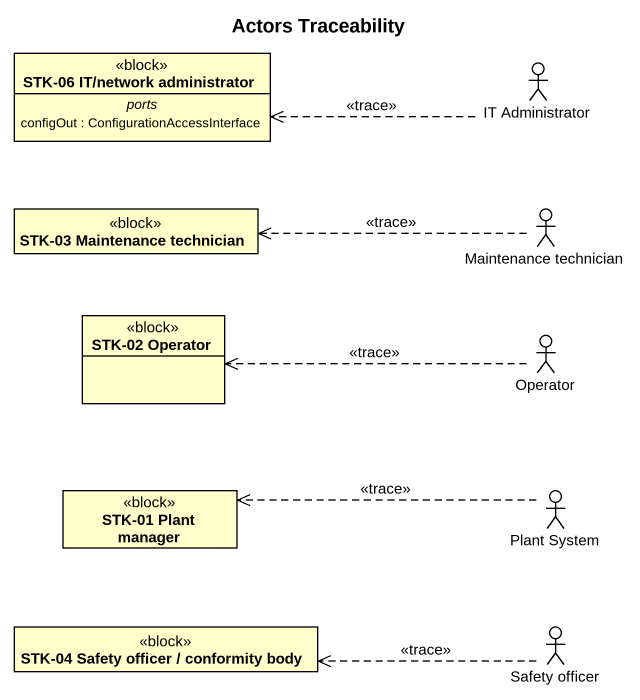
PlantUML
@startuml
title Actors Traceability
allowmixing
hide circle
hide empty members
class "STK-06 IT/network administrator" as STK_06_IT_network <<block>> {
  -- ports --
  configOut : ConfigurationAccessInterface
}
actor "IT Administrator" as IT_Administrator
class "STK-03 Maintenance technician" as STK_03_Maintenance <<block>>
actor "Maintenance technician" as Maintenance_technician
class "STK-02 Operator" as STK_02_Operator <<block>>
actor Operator
class "STK-01 Plant manager" as STK_01_Plant_manager <<block>>
actor "Plant System" as Plant_System
class "STK-04 Safety officer / conformity body" as STK_04_Safety_officer <<block>>
actor "Safety officer" as Safety_officer
IT_Administrator .left.> STK_06_IT_network : <<trace>>
Maintenance_technician .left.> STK_03_Maintenance : <<trace>>
Operator .left.> STK_02_Operator : <<trace>>
Plant_System .left.> STK_01_Plant_manager : <<trace>>
Safety_officer .left.> STK_04_Safety_officer : <<trace>>
@enduml
